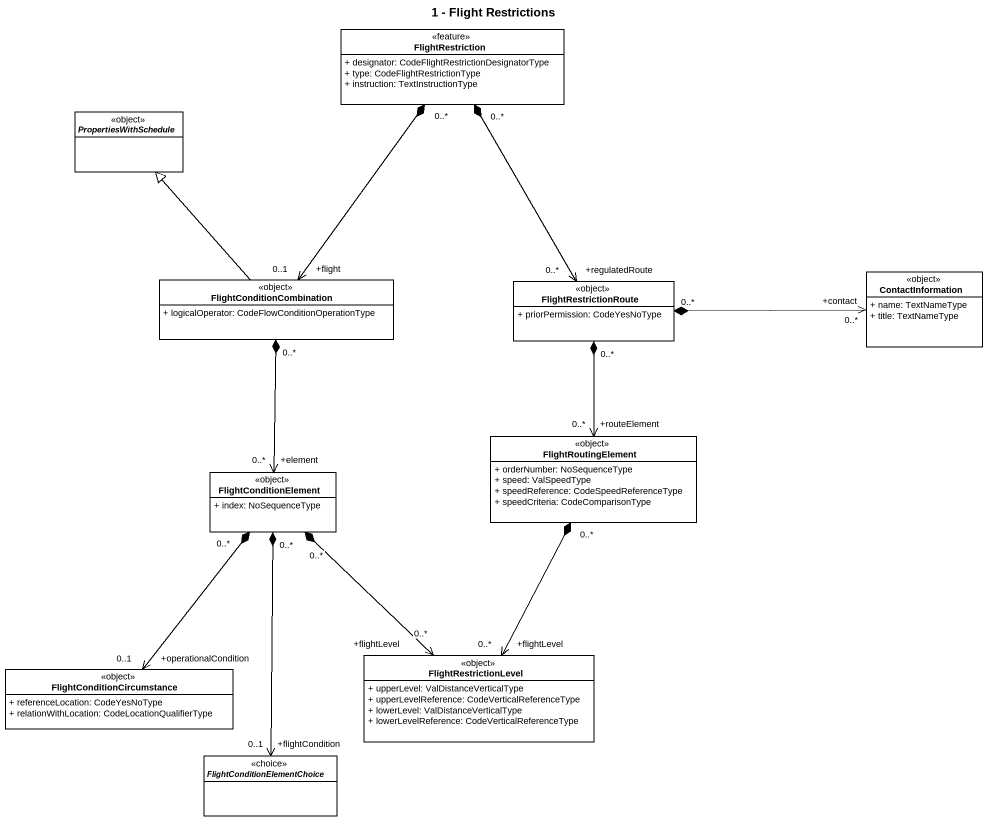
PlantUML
@startuml
title 1 - Flight Restrictions
hide circle
hide empty members
skinparam classAttributeIconSize 0
class FlightRestriction <<feature>> {
  + designator: CodeFlightRestrictionDesignatorType
  + type: CodeFlightRestrictionType
  + instruction: TextInstructionType
}
abstract class PropertiesWithSchedule <<object>>
class FlightConditionCombination <<object>> {
  + logicalOperator: CodeFlowConditionOperationType
}
class FlightRestrictionRoute <<object>> {
  + priorPermission: CodeYesNoType
}
class ContactInformation <<object>> {
  + name: TextNameType
  + title: TextNameType
}
class FlightRoutingElement <<object>> {
  + orderNumber: NoSequenceType
  + speed: ValSpeedType
  + speedReference: CodeSpeedReferenceType
  + speedCriteria: CodeComparisonType
}
class FlightConditionElement <<object>> {
  + index: NoSequenceType
}
class FlightConditionCircumstance <<object>> {
  + referenceLocation: CodeYesNoType
  + relationWithLocation: CodeLocationQualifierType
}
class FlightRestrictionLevel <<object>> {
  + upperLevel: ValDistanceVerticalType
  + upperLevelReference: CodeVerticalReferenceType
  + lowerLevel: ValDistanceVerticalType
  + lowerLevelReference: CodeVerticalReferenceType
}
abstract class FlightConditionElementChoice <<choice>>
FlightConditionCombination "+flight\n0..1" <-up-* "0..*" FlightRestriction
FlightConditionCombination -up-|> PropertiesWithSchedule
FlightConditionCombination "0..*" *--> "+element\n0..*" FlightConditionElement
FlightRestrictionRoute "+regulatedRoute\n0..*" <-up-* "0..*" FlightRestriction
FlightRestrictionRoute "0..*" *-right-> "+contact\n0..*" ContactInformation
FlightRestrictionRoute "0..*" *--> "+routeElement\n0..*" FlightRoutingElement
FlightRoutingElement "0..*" *--> "+flightLevel\n0..*" FlightRestrictionLevel
FlightConditionElement "0..*" *--> "+operationalCondition\n0..1" FlightConditionCircumstance
FlightConditionElement "0..*" *--> "+flightCondition\n0..1" FlightConditionElementChoice
FlightRestrictionLevel "+flightLevel\n0..*" <-up-* "0..*" FlightConditionElement
@enduml
